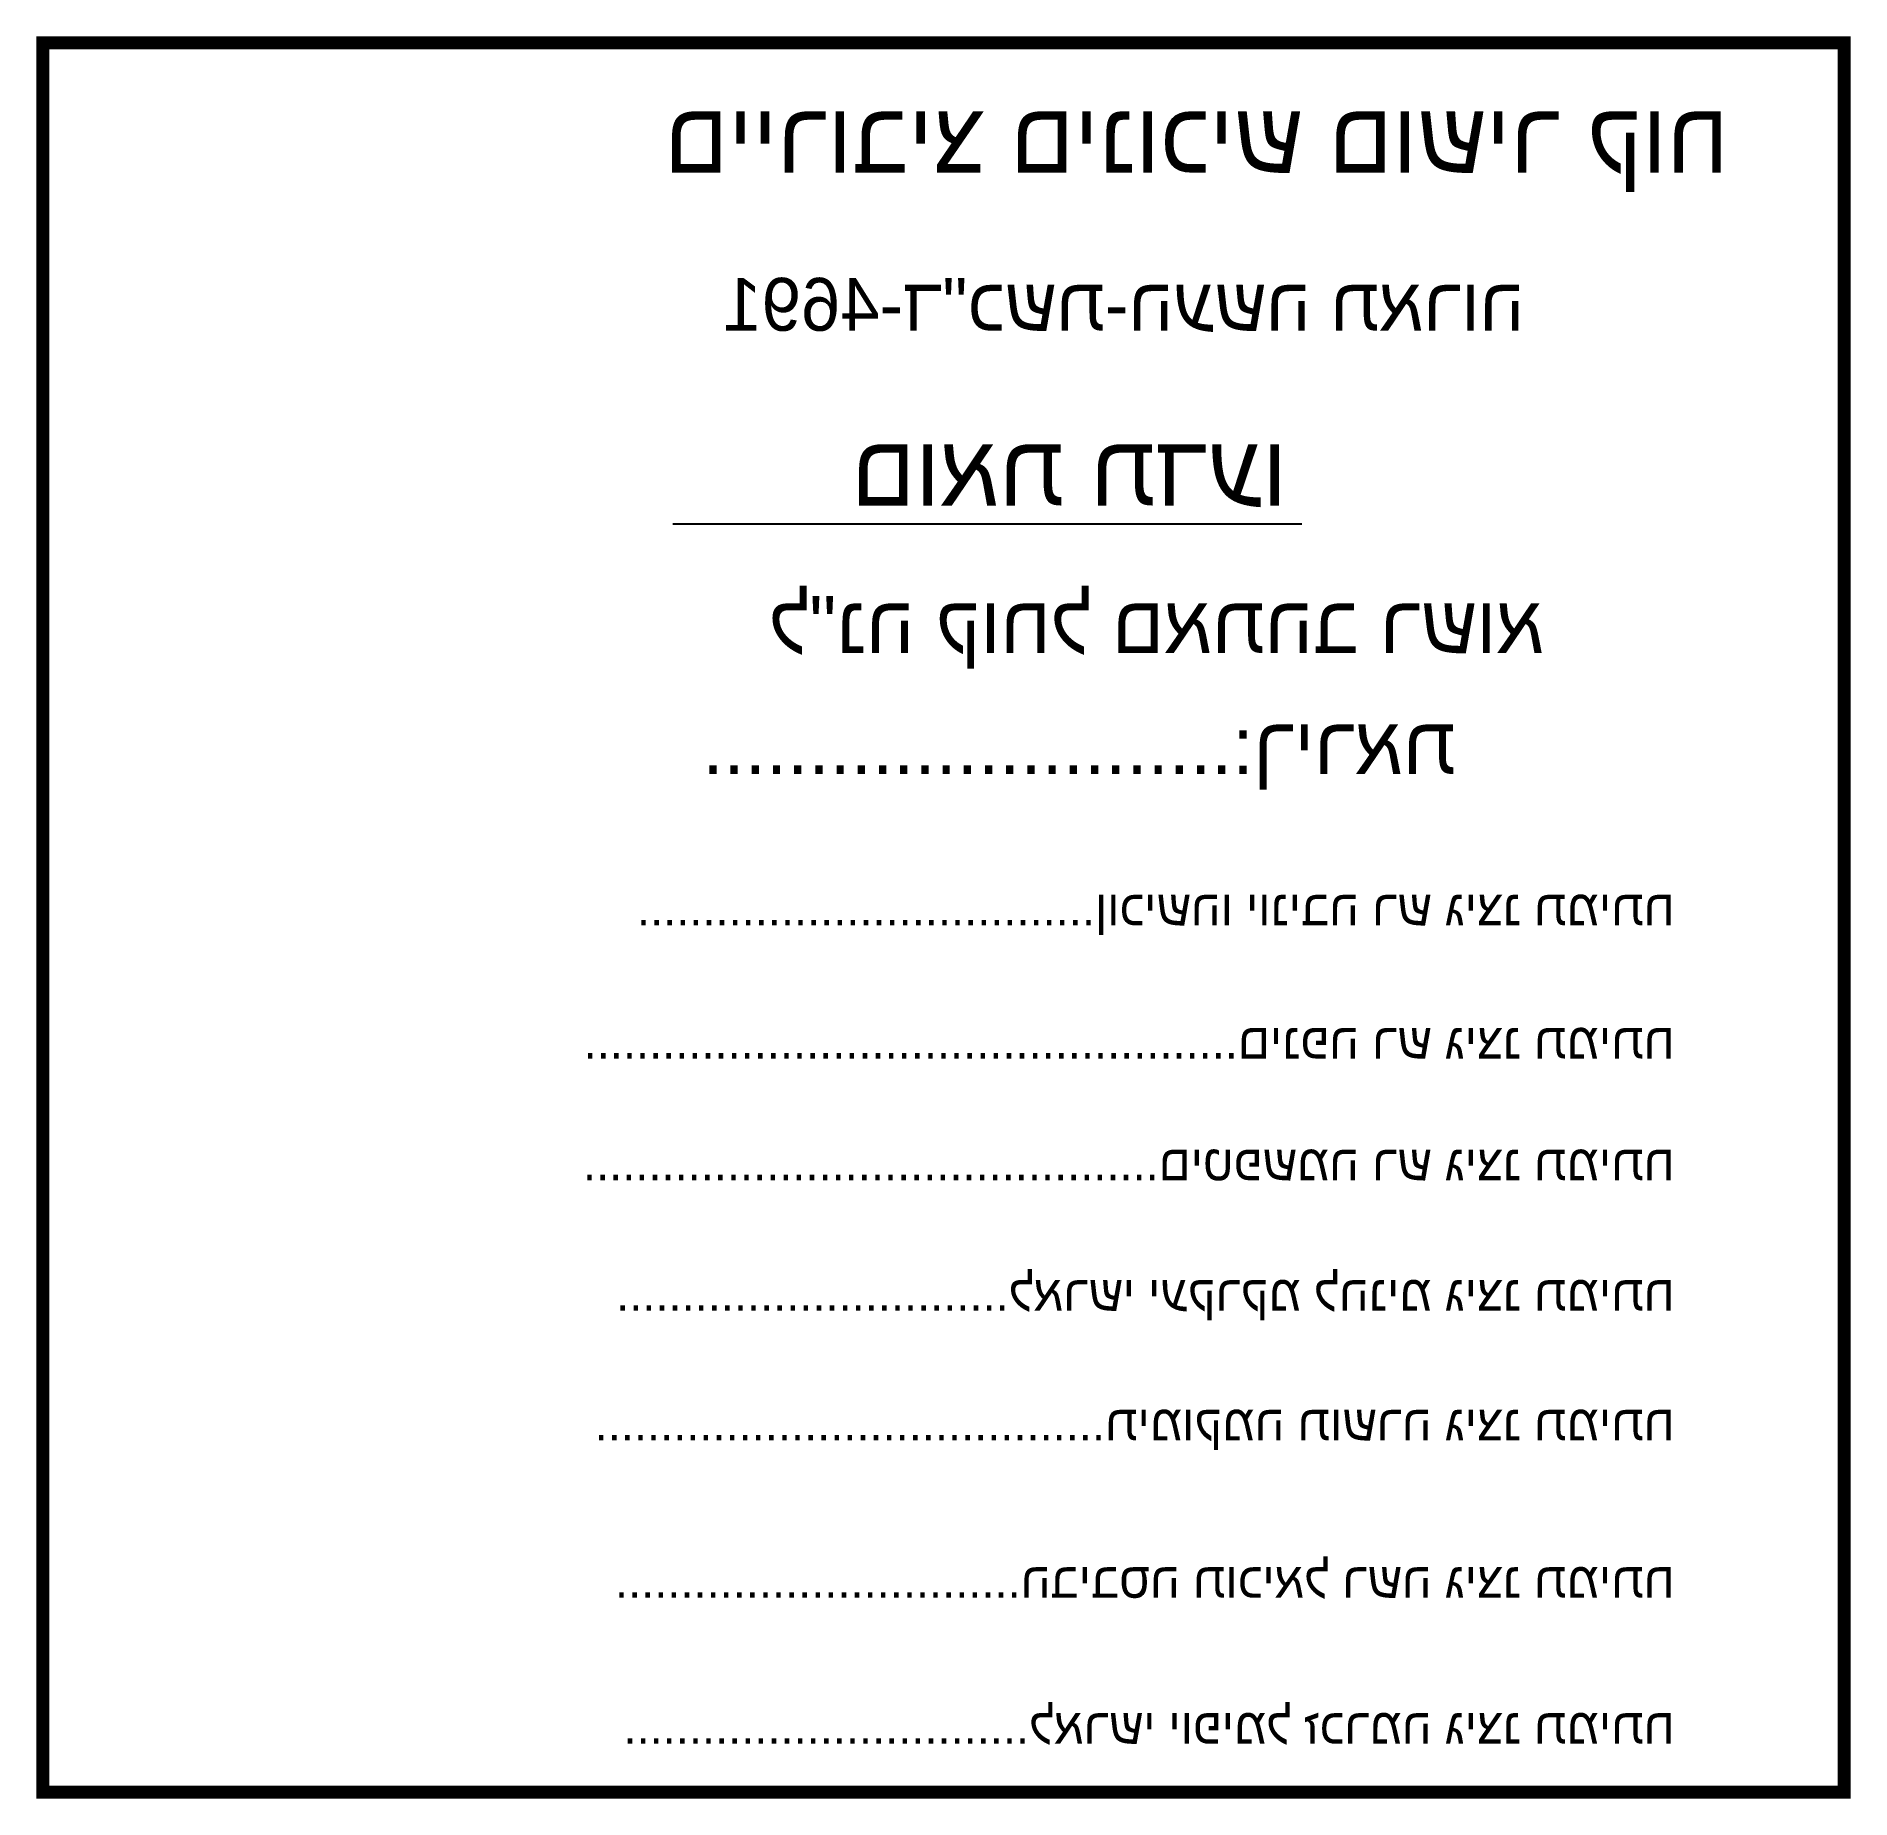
# Model space of a CAD drawing. Extents: x 251487 to 251612, y 763217 to 763339.
import ezdxf

# ---------------------------------------------------------------- set-up
doc = ezdxf.new("R2010")
doc.units = 0
doc.header["$LTSCALE"] = 15
doc.header["$MEASUREMENT"] = 0
doc.layers.add('חותמת-ועדת-תאום-רישום-שיכונים-ציבוריים', color=7, linetype='CONTINUOUS')
doc.styles.add('SIVAN', font='Sivan.shx')

msp = doc.modelspace()

# ---------------------------------------------------------------- linework, layer by layer
at = {"layer": 'חותמת-ועדת-תאום-רישום-שיכונים-ציבוריים'}
msp.add_line((251530.85, 763305.16), (251574.26, 763305.16), dxfattribs=at)
at = {"layer": 'חותמת-ועדת-תאום-רישום-שיכונים-ציבוריים', "const_width": 0.9, "flags": 128}
msp.add_lwpolyline([(251487.39, 763338.35), (251611.67, 763338.35), (251611.67, 763217.64), (251487.39, 763217.64)], close=True, dxfattribs=at)

# ---------------------------------------------------------------- texts
at = {"layer": 'חותמת-ועדת-תאום-רישום-שיכונים-ציבוריים', "style": 'SIVAN', "text_generation_flag": 2}
for s, height, p in [('חוק רישום שיכונים ציבוריים', 4.86, (251603.71, 763329.39)), ('הוראת השעה-תשכ"ד-4691', 3.645, (251589.6, 763318.48)), ('ועדת תאום', 4.86, (251573.22, 763306.42)), ('אושר בהתאם לחוק הנ"ל', 3.9375, (251590.97, 763296.24)), ('תאריך:.........................', 3.9375, (251584.86, 763287.89)), ('חתימת נציג שר הבינוי והשיכון...................................', 2.43, (251599.97, 763277.45)), ('חתימת נציג שר הפנים..................................................', 2.43, (251599.97, 763268.26)), ('חתימת נציג שר המשפטים............................................', 2.43, (251599.97, 763259.86)), ('חתימת נציג מינהל מקרקעי ישראל..............................', 2.43, (251599.97, 763250.86)), ('חתימת נציג הרשות המקומית.......................................', 2.43, (251599.97, 763241.91)), ('חתימת נציג השר לאיכות הסביבה...............................', 2.43, (251599.97, 763231.05)), ('חתימת נציג המרכז למיפוי ישראל...............................', 2.43, (251599.97, 763220.98))]:
    msp.add_text(s, height=height, dxfattribs=at).set_placement(p)

doc.saveas('drawing.dxf')
